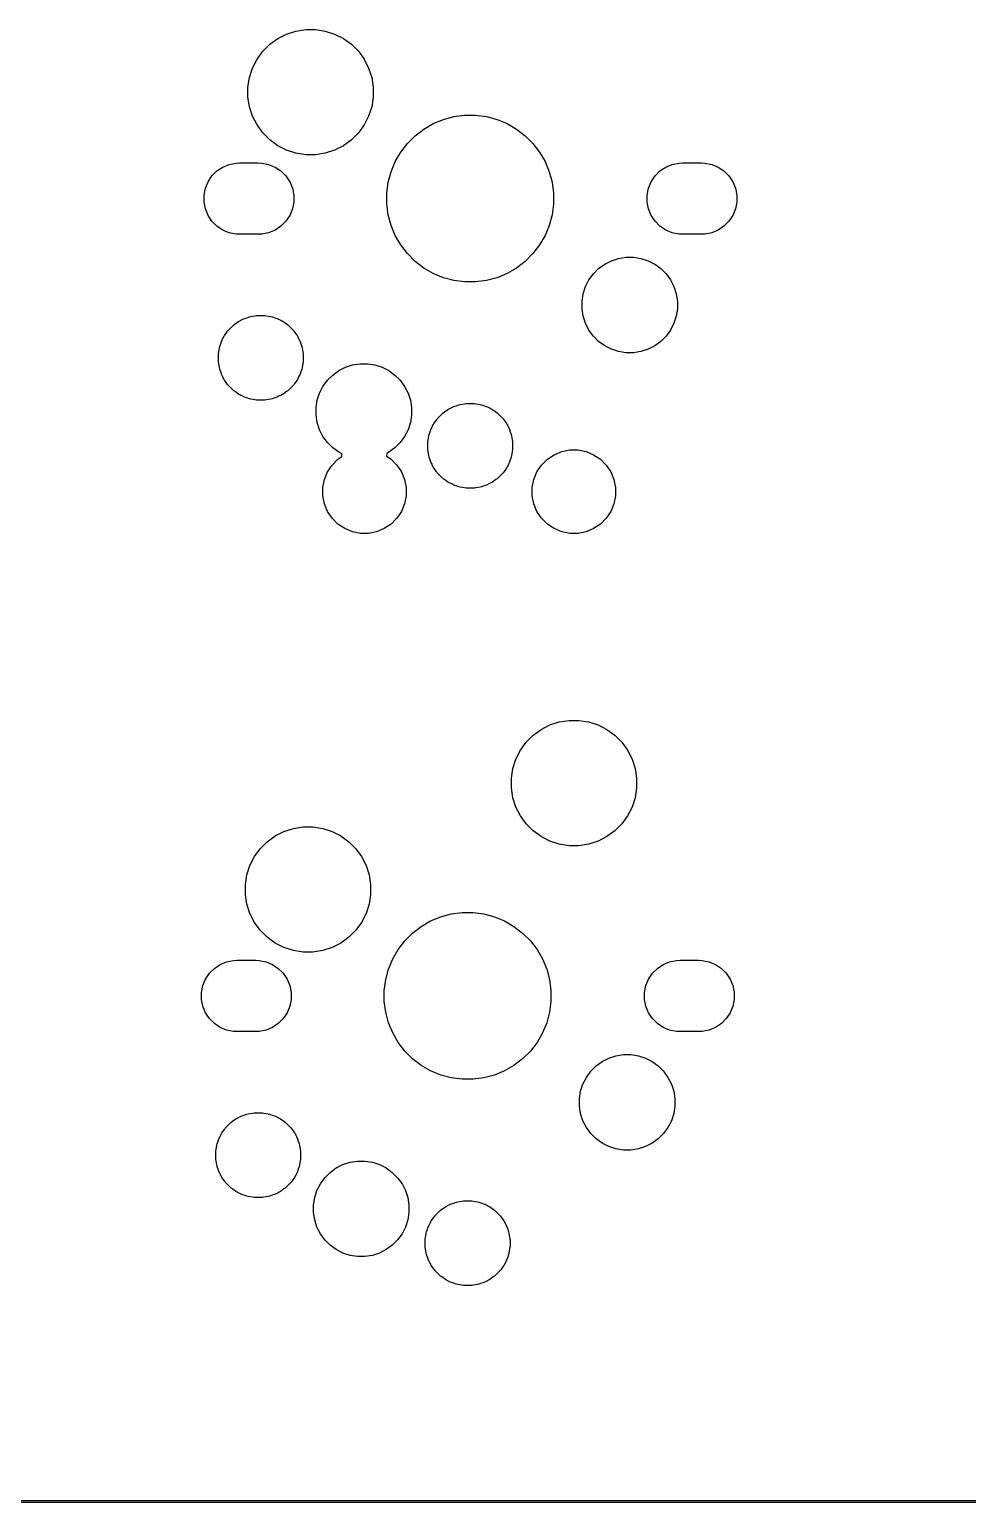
# Model space of a CAD drawing. Header units: millimetres. Extents: x 68 to 175, y -162 to -92.
# Drawn here: x 126.31 to 148.71, y -162.49 to -127.33 of the extents above; entities that cross this region are included whole.
import ezdxf

# ---------------------------------------------------------------- set-up
doc = ezdxf.new("R2010")
doc.units = ezdxf.units.MM
doc.layers.add('Edge.Cuts', color=254, linetype='CONTINUOUS', true_color=0xd0d2cd)

msp = doc.modelspace()

# ---------------------------------------------------------------- linework, layer by layer
at = {"layer": 'Edge.Cuts', "linetype": 'CONTINUOUS'}
for p, q in [((132.051728, -127.689391), (132.242152, -127.55104)), ((132.242152, -127.55104), (132.451875, -127.444181)), ((132.451875, -127.444181), (132.675732, -127.371445)), ((132.675732, -127.371445), (132.908211, -127.334624)), ((132.908211, -127.334624), (133.143589, -127.334624)), ((133.143589, -127.334624), (133.376068, -127.371445)), ((133.376068, -127.371445), (133.599925, -127.444181)), ((133.599925, -127.444181), (133.809648, -127.55104)), ((133.809648, -127.55104), (134.000072, -127.689391)), ((131.74694, -128.046252), (131.885291, -127.855828)), ((131.885291, -127.855828), (132.051728, -127.689391)), ((134.000072, -127.689391), (134.166509, -127.855828)), ((134.166509, -127.855828), (134.30486, -128.046252)), ((131.567345, -128.479832), (131.640081, -128.255975)), ((131.640081, -128.255975), (131.74694, -128.046252)), ((134.30486, -128.046252), (134.411719, -128.255975)), ((134.411719, -128.255975), (134.484455, -128.479832)), ((131.530524, -128.712311), (131.567345, -128.479832)), ((134.484455, -128.479832), (134.521276, -128.712311)), ((131.530524, -128.947689), (131.530524, -128.712311)), ((131.567345, -129.180168), (131.530524, -128.947689)), ((134.521276, -128.947689), (134.484455, -129.180168)), ((134.521276, -128.712311), (134.521276, -128.947689)), ((131.640081, -129.404025), (131.567345, -129.180168)), ((134.484455, -129.180168), (134.411719, -129.404025)), ((131.74694, -129.613748), (131.640081, -129.404025)), ((131.885291, -129.804172), (131.74694, -129.613748)), ((134.30486, -129.613748), (134.166509, -129.804172)), ((134.411719, -129.404025), (134.30486, -129.613748)), ((135.52123, -129.870907), (135.728149, -129.712133)), ((135.728149, -129.712133), (135.954021, -129.581725)), ((135.954021, -129.581725), (136.194982, -129.481916)), ((136.194982, -129.481916), (136.446909, -129.414412)), ((136.446909, -129.414412), (136.705493, -129.380369)), ((136.705493, -129.380369), (136.966307, -129.380369)), ((136.966307, -129.380369), (137.224891, -129.414412)), ((137.224891, -129.414412), (137.476818, -129.481916)), ((137.476818, -129.481916), (137.717779, -129.581725)), ((137.717779, -129.581725), (137.943651, -129.712133)), ((137.943651, -129.712133), (138.15057, -129.870907)), ((132.051728, -129.970609), (131.885291, -129.804172)), ((132.242152, -130.10896), (132.051728, -129.970609)), ((134.000072, -129.970609), (133.809648, -130.10896)), ((134.166509, -129.804172), (134.000072, -129.970609)), ((135.178033, -130.262249), (135.336807, -130.05533)), ((135.336807, -130.05533), (135.52123, -129.870907)), ((138.15057, -129.870907), (138.334993, -130.05533)), ((138.334993, -130.05533), (138.493767, -130.262249)), ((132.451875, -130.215819), (132.242152, -130.10896)), ((132.675732, -130.288555), (132.451875, -130.215819)), ((132.908211, -130.325376), (132.675732, -130.288555)), ((133.143589, -130.325376), (132.908211, -130.325376)), ((133.376068, -130.288555), (133.143589, -130.325376)), ((133.599925, -130.215819), (133.376068, -130.288555)), ((133.809648, -130.10896), (133.599925, -130.215819)), ((135.047625, -130.488121), (135.178033, -130.262249)), ((138.493767, -130.262249), (138.624175, -130.488121)), ((130.670845, -130.830195), (130.788795, -130.712245)), ((130.788795, -130.712245), (130.927489, -130.619573)), ((130.927489, -130.619573), (131.081597, -130.555739)), ((131.081597, -130.555739), (131.245197, -130.523197)), ((131.245197, -130.523197), (131.3286, -130.5191)), ((131.3286, -130.5191), (131.7768, -130.5191)), ((131.7768, -130.5191), (131.860203, -130.523197)), ((131.860203, -130.523197), (132.023803, -130.555739)), ((132.023803, -130.555739), (132.177911, -130.619573)), ((132.177911, -130.619573), (132.316605, -130.712245)), ((132.316605, -130.712245), (132.434555, -130.830195)), ((134.880312, -130.981009), (134.947816, -130.729082)), ((134.947816, -130.729082), (135.047625, -130.488121)), ((138.624175, -130.488121), (138.723984, -130.729082)), ((138.723984, -130.729082), (138.791488, -130.981009)), ((141.249945, -130.830195), (141.367895, -130.712245)), ((141.367895, -130.712245), (141.506589, -130.619573)), ((141.506589, -130.619573), (141.660697, -130.555739)), ((141.660697, -130.555739), (141.824297, -130.523197)), ((141.824297, -130.523197), (141.9077, -130.5191)), ((141.9077, -130.5191), (142.3559, -130.5191)), ((142.3559, -130.5191), (142.439303, -130.523197)), ((142.439303, -130.523197), (142.602903, -130.555739)), ((142.602903, -130.555739), (142.757011, -130.619573)), ((142.757011, -130.619573), (142.895705, -130.712245)), ((142.895705, -130.712245), (143.013655, -130.830195)), ((130.481797, -131.286597), (130.514339, -131.122997)), ((130.514339, -131.122997), (130.578173, -130.968889)), ((130.578173, -130.968889), (130.670845, -130.830195)), ((132.434555, -130.830195), (132.527227, -130.968889)), ((132.527227, -130.968889), (132.591061, -131.122997)), ((132.591061, -131.122997), (132.623603, -131.286597)), ((134.846269, -131.239593), (134.880312, -130.981009)), ((138.791488, -130.981009), (138.825531, -131.239593)), ((141.060897, -131.286597), (141.093439, -131.122997)), ((141.093439, -131.122997), (141.157273, -130.968889)), ((141.157273, -130.968889), (141.249945, -130.830195)), ((143.013655, -130.830195), (143.106327, -130.968889)), ((143.106327, -130.968889), (143.170161, -131.122997)), ((143.170161, -131.122997), (143.202703, -131.286597)), ((130.481797, -131.453403), (130.481797, -131.286597)), ((130.514339, -131.617003), (130.481797, -131.453403)), ((132.623603, -131.453403), (132.591061, -131.617003)), ((132.623603, -131.286597), (132.623603, -131.453403)), ((134.846269, -131.500407), (134.846269, -131.239593)), ((138.825531, -131.239593), (138.825531, -131.500407)), ((141.060897, -131.453403), (141.060897, -131.286597)), ((141.093439, -131.617003), (141.060897, -131.453403)), ((143.202703, -131.453403), (143.170161, -131.617003)), ((143.202703, -131.286597), (143.202703, -131.453403)), ((130.578173, -131.771111), (130.514339, -131.617003)), ((130.670845, -131.909805), (130.578173, -131.771111)), ((132.527227, -131.771111), (132.434555, -131.909805)), ((132.591061, -131.617003), (132.527227, -131.771111)), ((134.880312, -131.758991), (134.846269, -131.500407)), ((134.947816, -132.010918), (134.880312, -131.758991)), ((138.791488, -131.758991), (138.723984, -132.010918)), ((138.825531, -131.500407), (138.791488, -131.758991)), ((141.157273, -131.771111), (141.093439, -131.617003)), ((141.249945, -131.909805), (141.157273, -131.771111)), ((143.106327, -131.771111), (143.013655, -131.909805)), ((143.170161, -131.617003), (143.106327, -131.771111)), ((130.788795, -132.027755), (130.670845, -131.909805)), ((130.927489, -132.120427), (130.788795, -132.027755)), ((131.081597, -132.184261), (130.927489, -132.120427)), ((132.177911, -132.120427), (132.023803, -132.184261)), ((132.316605, -132.027755), (132.177911, -132.120427)), ((132.434555, -131.909805), (132.316605, -132.027755)), ((135.047625, -132.251879), (134.947816, -132.010918)), ((138.723984, -132.010918), (138.624175, -132.251879)), ((141.367895, -132.027755), (141.249945, -131.909805)), ((141.506589, -132.120427), (141.367895, -132.027755)), ((141.660697, -132.184261), (141.506589, -132.120427)), ((142.757011, -132.120427), (142.602903, -132.184261)), ((142.895705, -132.027755), (142.757011, -132.120427)), ((143.013655, -131.909805), (142.895705, -132.027755)), ((131.245197, -132.216803), (131.081597, -132.184261)), ((131.3286, -132.2209), (131.245197, -132.216803)), ((131.330078, -132.2209), (131.3286, -132.2209)), ((131.775322, -132.2209), (131.330078, -132.2209)), ((131.7768, -132.2209), (131.775322, -132.2209)), ((131.860203, -132.216803), (131.7768, -132.2209)), ((132.023803, -132.184261), (131.860203, -132.216803)), ((135.178033, -132.477751), (135.047625, -132.251879)), ((135.336807, -132.68467), (135.178033, -132.477751)), ((138.493767, -132.477751), (138.334993, -132.68467)), ((138.624175, -132.251879), (138.493767, -132.477751)), ((141.824297, -132.216803), (141.660697, -132.184261)), ((141.9077, -132.2209), (141.824297, -132.216803)), ((141.909178, -132.2209), (141.9077, -132.2209)), ((142.354422, -132.2209), (141.909178, -132.2209)), ((142.3559, -132.2209), (142.354422, -132.2209)), ((142.439303, -132.216803), (142.3559, -132.2209)), ((142.602903, -132.184261), (142.439303, -132.216803)), ((135.52123, -132.869093), (135.336807, -132.68467)), ((135.728149, -133.027867), (135.52123, -132.869093)), ((138.15057, -132.869093), (137.943651, -133.027867)), ((138.334993, -132.68467), (138.15057, -132.869093)), ((140.048684, -132.935432), (140.208493, -132.854006)), ((140.208493, -132.854006), (140.379072, -132.798581)), ((140.379072, -132.798581), (140.556221, -132.770523)), ((140.556221, -132.770523), (140.735579, -132.770523)), ((140.735579, -132.770523), (140.912728, -132.798581)), ((140.912728, -132.798581), (141.083307, -132.854006)), ((141.083307, -132.854006), (141.243116, -132.935432)), ((135.954021, -133.158275), (135.728149, -133.027867)), ((136.194982, -133.258084), (135.954021, -133.158275)), ((137.717779, -133.158275), (137.476818, -133.258084)), ((137.943651, -133.027867), (137.717779, -133.158275)), ((139.671332, -133.312784), (139.776756, -133.167681)), ((139.776756, -133.167681), (139.903581, -133.040856)), ((139.903581, -133.040856), (140.048684, -132.935432)), ((141.243116, -132.935432), (141.388219, -133.040856)), ((141.388219, -133.040856), (141.515044, -133.167681)), ((141.515044, -133.167681), (141.620468, -133.312784)), ((136.446909, -133.325588), (136.194982, -133.258084)), ((136.705493, -133.359631), (136.446909, -133.325588)), ((136.966307, -133.359631), (136.705493, -133.359631)), ((137.224891, -133.325588), (136.966307, -133.359631)), ((137.476818, -133.258084), (137.224891, -133.325588)), ((139.534481, -133.643172), (139.589906, -133.472593)), ((139.589906, -133.472593), (139.671332, -133.312784)), ((141.620468, -133.312784), (141.701894, -133.472593)), ((141.701894, -133.472593), (141.757319, -133.643172)), ((139.506423, -133.820321), (139.534481, -133.643172)), ((139.506423, -133.999679), (139.506423, -133.820321)), ((141.757319, -133.643172), (141.785377, -133.820321)), ((141.785377, -133.820321), (141.785377, -133.999679)), ((131.305136, -134.303877), (131.334881, -134.288721)), ((131.334881, -134.288721), (131.356961, -134.273968)), ((131.356961, -134.273968), (131.393714, -134.258744)), ((131.393714, -134.258744), (131.447169, -134.231508)), ((131.447169, -134.231508), (131.504229, -134.212967)), ((131.504229, -134.212967), (131.540971, -134.197749)), ((131.540971, -134.197749), (131.567006, -134.19257)), ((131.567006, -134.19257), (131.598762, -134.182252)), ((131.598762, -134.182252), (131.69748, -134.166616)), ((131.69748, -134.166616), (131.736315, -134.158892)), ((131.736315, -134.158892), (131.746254, -134.158892)), ((131.746254, -134.158892), (131.756198, -134.157317)), ((131.756198, -134.157317), (131.915602, -134.157317)), ((131.915602, -134.157317), (131.925546, -134.158892)), ((131.925546, -134.158892), (131.935485, -134.158892)), ((131.935485, -134.158892), (131.97432, -134.166617)), ((131.97432, -134.166617), (132.073037, -134.182252)), ((132.073037, -134.182252), (132.104791, -134.192569)), ((132.104791, -134.192569), (132.130829, -134.197749)), ((132.130829, -134.197749), (132.167574, -134.212969)), ((132.167574, -134.212969), (132.22463, -134.231508)), ((132.22463, -134.231508), (132.27808, -134.258742)), ((132.27808, -134.258742), (132.314839, -134.273968)), ((132.314839, -134.273968), (132.336922, -134.288723)), ((132.336922, -134.288723), (132.366663, -134.303877)), ((139.534481, -134.176828), (139.506423, -133.999679)), ((139.589906, -134.347407), (139.534481, -134.176828)), ((141.757319, -134.176828), (141.701894, -134.347407)), ((141.785377, -133.999679), (141.757319, -134.176828)), ((130.954621, -134.668981), (130.969777, -134.639236)), ((130.969777, -134.639236), (131.028517, -134.558386)), ((131.028517, -134.558386), (131.050521, -134.525456)), ((131.050521, -134.525456), (131.05755, -134.518426)), ((131.05755, -134.518426), (131.063467, -134.510283)), ((131.063467, -134.510283), (131.176183, -134.397567)), ((131.176183, -134.397567), (131.184326, -134.39165)), ((131.184326, -134.39165), (131.191356, -134.384621)), ((131.191356, -134.384621), (131.224286, -134.362617)), ((131.224286, -134.362617), (131.305136, -134.303877)), ((132.366663, -134.303877), (132.4475, -134.362609)), ((132.4475, -134.362609), (132.480444, -134.384621)), ((132.480444, -134.384621), (132.487475, -134.391652)), ((132.487475, -134.391652), (132.495616, -134.397567)), ((132.495616, -134.397567), (132.608332, -134.510283)), ((132.608332, -134.510283), (132.614246, -134.518423)), ((132.614246, -134.518423), (132.621279, -134.525456)), ((132.621279, -134.525456), (132.643293, -134.558403)), ((132.643293, -134.558403), (132.702022, -134.639236)), ((132.702022, -134.639236), (132.717174, -134.668974)), ((139.671332, -134.507216), (139.589906, -134.347407)), ((139.776756, -134.652319), (139.671332, -134.507216)), ((141.620468, -134.507216), (141.515044, -134.652319)), ((141.701894, -134.347407), (141.620468, -134.507216)), ((130.832516, -135.03158), (130.848152, -134.932862)), ((130.848152, -134.932862), (130.85847, -134.901106)), ((130.85847, -134.901106), (130.863649, -134.875071)), ((130.863649, -134.875071), (130.878867, -134.838329)), ((130.878867, -134.838329), (130.897408, -134.781269)), ((130.897408, -134.781269), (130.924644, -134.727814)), ((130.924644, -134.727814), (130.939868, -134.691061)), ((130.939868, -134.691061), (130.954621, -134.668981)), ((132.717174, -134.668974), (132.731932, -134.691061)), ((132.731932, -134.691061), (132.747159, -134.727824)), ((132.747159, -134.727824), (132.774391, -134.781269)), ((132.774391, -134.781269), (132.792927, -134.838318)), ((132.792927, -134.838318), (132.808151, -134.875071)), ((132.808151, -134.875071), (132.813331, -134.901114)), ((132.813331, -134.901114), (132.823647, -134.932862)), ((132.823647, -134.932862), (132.839281, -135.031571)), ((139.903581, -134.779144), (139.776756, -134.652319)), ((140.048684, -134.884568), (139.903581, -134.779144)), ((140.208493, -134.965994), (140.048684, -134.884568)), ((140.379072, -135.021419), (140.208493, -134.965994)), ((141.083307, -134.965994), (140.912728, -135.021419)), ((141.243116, -134.884568), (141.083307, -134.965994)), ((141.388219, -134.779144), (141.243116, -134.884568)), ((141.515044, -134.652319), (141.388219, -134.779144)), ((130.823217, -135.090298), (130.824792, -135.080353)), ((130.823217, -135.249701), (130.823217, -135.090298)), ((130.824792, -135.259645), (130.823217, -135.249701)), ((130.824792, -135.070415), (130.832516, -135.03158)), ((130.824792, -135.080353), (130.824792, -135.070415)), ((130.824792, -135.269585), (130.824792, -135.259645)), ((130.832517, -135.308423), (130.824792, -135.269585)), ((130.848152, -135.407137), (130.832517, -135.308423)), ((132.83928, -135.308432), (132.823647, -135.407137)), ((132.847008, -135.269585), (132.83928, -135.308432)), ((132.839281, -135.031571), (132.847008, -135.070415)), ((132.847008, -135.070415), (132.847008, -135.080354)), ((132.847008, -135.080354), (132.848583, -135.090298)), ((132.848583, -135.249701), (132.847008, -135.259644)), ((132.847008, -135.259644), (132.847008, -135.269585)), ((132.848583, -135.090298), (132.848583, -135.249701)), ((133.858493, -135.394006), (134.029072, -135.338581)), ((134.029072, -135.338581), (134.206221, -135.310523)), ((134.206221, -135.310523), (134.385579, -135.310523)), ((134.385579, -135.310523), (134.562728, -135.338581)), ((134.562728, -135.338581), (134.733307, -135.394006)), ((140.556221, -135.049477), (140.379072, -135.021419)), ((140.735579, -135.049477), (140.556221, -135.049477)), ((140.912728, -135.021419), (140.735579, -135.049477)), ((130.858469, -135.438891), (130.848152, -135.407137)), ((130.863649, -135.464929), (130.858469, -135.438891)), ((130.878869, -135.501674), (130.863649, -135.464929)), ((130.897408, -135.55873), (130.878869, -135.501674)), ((130.924642, -135.61218), (130.897408, -135.55873)), ((130.939868, -135.648939), (130.924642, -135.61218)), ((130.954623, -135.671022), (130.939868, -135.648939)), ((130.969777, -135.700763), (130.954623, -135.671022)), ((132.717172, -135.671028), (132.702022, -135.700763)), ((132.731932, -135.648939), (132.717172, -135.671028)), ((132.747162, -135.612169), (132.731932, -135.648939)), ((132.774391, -135.55873), (132.747162, -135.612169)), ((132.792926, -135.501685), (132.774391, -135.55873)), ((132.808151, -135.464929), (132.792926, -135.501685)), ((132.813331, -135.438883), (132.808151, -135.464929)), ((132.823647, -135.407137), (132.813331, -135.438883)), ((133.426756, -135.707681), (133.553581, -135.580856)), ((133.553581, -135.580856), (133.698684, -135.475432)), ((133.698684, -135.475432), (133.858493, -135.394006)), ((134.733307, -135.394006), (134.893116, -135.475432)), ((134.893116, -135.475432), (135.038219, -135.580856)), ((135.038219, -135.580856), (135.165044, -135.707681)), ((131.028509, -135.7816), (130.969777, -135.700763)), ((131.050521, -135.814544), (131.028509, -135.7816)), ((131.057552, -135.821575), (131.050521, -135.814544)), ((131.063467, -135.829716), (131.057552, -135.821575)), ((131.176183, -135.942432), (131.063467, -135.829716)), ((131.184323, -135.948346), (131.176183, -135.942432)), ((131.191356, -135.955379), (131.184323, -135.948346)), ((131.224303, -135.977393), (131.191356, -135.955379)), ((131.305136, -136.036122), (131.224303, -135.977393)), ((131.334874, -136.051274), (131.305136, -136.036122)), ((132.366663, -136.036122), (132.336928, -136.051272)), ((132.447483, -135.977402), (132.366663, -136.036122)), ((132.480444, -135.955379), (132.447483, -135.977402)), ((132.487479, -135.948343), (132.480444, -135.955379)), ((132.495616, -135.942432), (132.487479, -135.948343)), ((132.608332, -135.829716), (132.495616, -135.942432)), ((132.614243, -135.821579), (132.608332, -135.829716)), ((132.621279, -135.814544), (132.614243, -135.821579)), ((132.643302, -135.781583), (132.621279, -135.814544)), ((132.702022, -135.700763), (132.643302, -135.781583)), ((133.184481, -136.183172), (133.239906, -136.012593)), ((133.239906, -136.012593), (133.321332, -135.852784)), ((133.321332, -135.852784), (133.426756, -135.707681)), ((135.165044, -135.707681), (135.270468, -135.852784)), ((135.270468, -135.852784), (135.351894, -136.012593)), ((135.351894, -136.012593), (135.407319, -136.183172)), ((131.356961, -136.066032), (131.334874, -136.051274)), ((131.393724, -136.081259), (131.356961, -136.066032)), ((131.447169, -136.108491), (131.393724, -136.081259)), ((131.504218, -136.127027), (131.447169, -136.108491)), ((131.540971, -136.142251), (131.504218, -136.127027)), ((131.567014, -136.147431), (131.540971, -136.142251)), ((131.598762, -136.157747), (131.567014, -136.147431)), ((131.697471, -136.173381), (131.598762, -136.157747)), ((131.736315, -136.181108), (131.697471, -136.173381)), ((131.746254, -136.181108), (131.736315, -136.181108)), ((131.756198, -136.182683), (131.746254, -136.181108)), ((131.915602, -136.182683), (131.756198, -136.182683)), ((131.925546, -136.181108), (131.915602, -136.182683)), ((131.935485, -136.181108), (131.925546, -136.181108)), ((131.974329, -136.173381), (131.935485, -136.181108)), ((132.073037, -136.157747), (131.974329, -136.173381)), ((132.104783, -136.147431), (132.073037, -136.157747)), ((132.130829, -136.142251), (132.104783, -136.147431)), ((132.167585, -136.127026), (132.130829, -136.142251)), ((132.22463, -136.108491), (132.167585, -136.127026)), ((132.278069, -136.081262), (132.22463, -136.108491)), ((132.314839, -136.066032), (132.278069, -136.081262)), ((132.336928, -136.051272), (132.314839, -136.066032)), ((133.156423, -136.360321), (133.184481, -136.183172)), ((133.156423, -136.539679), (133.156423, -136.360321)), ((135.407319, -136.183172), (135.435377, -136.360321)), ((135.435377, -136.360321), (135.435377, -136.539679)), ((136.305136, -136.403877), (136.334881, -136.388721)), ((136.334881, -136.388721), (136.356961, -136.373968)), ((136.356961, -136.373968), (136.393714, -136.358744)), ((136.393714, -136.358744), (136.447169, -136.331508)), ((136.447169, -136.331508), (136.504229, -136.312967)), ((136.504229, -136.312967), (136.540971, -136.297749)), ((136.540971, -136.297749), (136.567006, -136.29257)), ((136.567006, -136.29257), (136.598762, -136.282252)), ((136.598762, -136.282252), (136.69748, -136.266616)), ((136.69748, -136.266616), (136.736315, -136.258892)), ((136.736315, -136.258892), (136.746254, -136.258892)), ((136.746254, -136.258892), (136.756198, -136.257317)), ((136.756198, -136.257317), (136.915602, -136.257317)), ((136.915602, -136.257317), (136.925546, -136.258892)), ((136.925546, -136.258892), (136.935485, -136.258892)), ((136.935485, -136.258892), (136.97432, -136.266617)), ((136.97432, -136.266617), (137.073037, -136.282252)), ((137.073037, -136.282252), (137.104791, -136.292569)), ((137.104791, -136.292569), (137.130829, -136.297749)), ((137.130829, -136.297749), (137.167574, -136.312969)), ((137.167574, -136.312969), (137.22463, -136.331508)), ((137.22463, -136.331508), (137.27808, -136.358742)), ((137.27808, -136.358742), (137.314839, -136.373968)), ((137.314839, -136.373968), (137.336922, -136.388723)), ((137.336922, -136.388723), (137.366663, -136.403877)), ((133.184481, -136.716828), (133.156423, -136.539679)), ((133.239906, -136.887407), (133.184481, -136.716828)), ((135.407319, -136.716828), (135.351894, -136.887407)), ((135.435377, -136.539679), (135.407319, -136.716828)), ((135.954621, -136.768981), (135.969777, -136.739236)), ((135.969777, -136.739236), (136.028517, -136.658386)), ((136.028517, -136.658386), (136.050521, -136.625456)), ((136.050521, -136.625456), (136.05755, -136.618426)), ((136.05755, -136.618426), (136.063467, -136.610283)), ((136.063467, -136.610283), (136.176183, -136.497567)), ((136.176183, -136.497567), (136.184326, -136.49165)), ((136.184326, -136.49165), (136.191356, -136.484621)), ((136.191356, -136.484621), (136.224286, -136.462617)), ((136.224286, -136.462617), (136.305136, -136.403877)), ((137.366663, -136.403877), (137.4475, -136.462609)), ((137.4475, -136.462609), (137.480444, -136.484621)), ((137.480444, -136.484621), (137.487475, -136.491652)), ((137.487475, -136.491652), (137.495616, -136.497567)), ((137.495616, -136.497567), (137.608332, -136.610283)), ((137.608332, -136.610283), (137.614246, -136.618423)), ((137.614246, -136.618423), (137.621279, -136.625456)), ((137.621279, -136.625456), (137.643293, -136.658403)), ((137.643293, -136.658403), (137.702022, -136.739236)), ((137.702022, -136.739236), (137.717174, -136.768974)), ((133.321332, -137.047216), (133.239906, -136.887407)), ((133.426756, -137.192319), (133.321332, -137.047216)), ((135.270468, -137.047216), (135.165044, -137.192319)), ((135.351894, -136.887407), (135.270468, -137.047216)), ((135.832516, -137.13158), (135.848152, -137.032862)), ((135.848152, -137.032862), (135.85847, -137.001106)), ((135.85847, -137.001106), (135.863649, -136.975071)), ((135.863649, -136.975071), (135.878867, -136.938329)), ((135.878867, -136.938329), (135.897408, -136.881269)), ((135.897408, -136.881269), (135.924644, -136.827814)), ((135.924644, -136.827814), (135.939868, -136.791061)), ((135.939868, -136.791061), (135.954621, -136.768981)), ((137.717174, -136.768974), (137.731932, -136.791061)), ((137.731932, -136.791061), (137.747159, -136.827824)), ((137.747159, -136.827824), (137.774391, -136.881269)), ((137.774391, -136.881269), (137.792927, -136.938318)), ((137.792927, -136.938318), (137.808151, -136.975071)), ((137.808151, -136.975071), (137.813331, -137.001114)), ((137.813331, -137.001114), (137.823647, -137.032862)), ((137.823647, -137.032862), (137.839281, -137.131571)), ((133.553581, -137.319144), (133.426756, -137.192319)), ((133.698684, -137.424568), (133.553581, -137.319144)), ((133.768422, -137.460101), (133.698684, -137.424568)), ((134.842098, -137.450562), (134.838082, -137.518651)), ((134.893116, -137.424568), (134.842098, -137.450562)), ((135.038219, -137.319144), (134.893116, -137.424568)), ((135.165044, -137.192319), (135.038219, -137.319144)), ((135.823217, -137.190298), (135.824792, -137.180353)), ((135.823217, -137.349701), (135.823217, -137.190298)), ((135.824792, -137.359645), (135.823217, -137.349701)), ((135.824792, -137.170415), (135.832516, -137.13158)), ((135.824792, -137.180353), (135.824792, -137.170415)), ((135.824792, -137.369585), (135.824792, -137.359645)), ((135.832517, -137.408423), (135.824792, -137.369585)), ((135.848152, -137.507137), (135.832517, -137.408423)), ((137.83928, -137.408432), (137.823647, -137.507137)), ((137.847008, -137.369585), (137.83928, -137.408432)), ((137.839281, -137.131571), (137.847008, -137.170415)), ((137.847008, -137.170415), (137.847008, -137.180354)), ((137.847008, -137.180354), (137.848583, -137.190298)), ((137.848583, -137.349701), (137.847008, -137.359644)), ((137.847008, -137.359644), (137.847008, -137.369585)), ((137.848583, -137.190298), (137.848583, -137.349701)), ((138.841003, -137.482379), (139.022115, -137.40736)), ((139.022115, -137.40736), (139.214383, -137.369115)), ((139.214383, -137.369115), (139.410417, -137.369115)), ((139.410417, -137.369115), (139.602685, -137.40736)), ((139.602685, -137.40736), (139.783797, -137.482379)), ((133.430479, -137.892903), (133.53939, -137.729907)), ((133.53939, -137.729907), (133.678007, -137.59129)), ((133.678007, -137.59129), (133.772438, -137.528192)), ((133.772438, -137.528192), (133.768422, -137.460101)), ((134.838082, -137.518651), (134.946793, -137.59129)), ((134.946793, -137.59129), (135.08541, -137.729907)), ((135.08541, -137.729907), (135.194321, -137.892903)), ((135.858469, -137.538891), (135.848152, -137.507137)), ((135.863649, -137.564929), (135.858469, -137.538891)), ((135.878869, -137.601674), (135.863649, -137.564929)), ((135.897408, -137.65873), (135.878869, -137.601674)), ((135.924642, -137.71218), (135.897408, -137.65873)), ((135.939868, -137.748939), (135.924642, -137.71218)), ((135.954623, -137.771022), (135.939868, -137.748939)), ((135.969777, -137.800763), (135.954623, -137.771022)), ((136.028509, -137.8816), (135.969777, -137.800763)), ((137.702022, -137.800763), (137.643302, -137.881583)), ((137.717172, -137.771028), (137.702022, -137.800763)), ((137.731932, -137.748939), (137.717172, -137.771028)), ((137.747162, -137.712169), (137.731932, -137.748939)), ((137.774391, -137.65873), (137.747162, -137.712169)), ((137.792926, -137.601685), (137.774391, -137.65873)), ((137.808151, -137.564929), (137.792926, -137.601685)), ((137.813331, -137.538883), (137.808151, -137.564929)), ((137.823647, -137.507137), (137.813331, -137.538883)), ((138.430479, -137.892903), (138.53939, -137.729907)), ((138.53939, -137.729907), (138.678007, -137.59129)), ((138.678007, -137.59129), (138.841003, -137.482379)), ((139.783797, -137.482379), (139.946793, -137.59129)), ((139.946793, -137.59129), (140.08541, -137.729907)), ((140.08541, -137.729907), (140.194321, -137.892903)), ((133.317215, -138.266283), (133.35546, -138.074015)), ((133.35546, -138.074015), (133.430479, -137.892903)), ((135.194321, -137.892903), (135.26934, -138.074015)), ((135.26934, -138.074015), (135.307585, -138.266283)), ((136.050521, -137.914544), (136.028509, -137.8816)), ((136.057552, -137.921575), (136.050521, -137.914544)), ((136.063467, -137.929716), (136.057552, -137.921575)), ((136.176183, -138.042432), (136.063467, -137.929716)), ((136.184323, -138.048346), (136.176183, -138.042432)), ((136.191356, -138.055379), (136.184323, -138.048346)), ((136.224303, -138.077393), (136.191356, -138.055379)), ((136.305136, -138.136122), (136.224303, -138.077393)), ((136.334874, -138.151274), (136.305136, -138.136122)), ((136.356961, -138.166032), (136.334874, -138.151274)), ((137.336928, -138.151272), (137.314839, -138.166032)), ((137.366663, -138.136122), (137.336928, -138.151272)), ((137.447483, -138.077402), (137.366663, -138.136122)), ((137.480444, -138.055379), (137.447483, -138.077402)), ((137.487479, -138.048343), (137.480444, -138.055379)), ((137.495616, -138.042432), (137.487479, -138.048343)), ((137.608332, -137.929716), (137.495616, -138.042432)), ((137.614243, -137.921579), (137.608332, -137.929716)), ((137.621279, -137.914544), (137.614243, -137.921579)), ((137.643302, -137.881583), (137.621279, -137.914544)), ((138.317215, -138.266283), (138.35546, -138.074015)), ((138.35546, -138.074015), (138.430479, -137.892903)), ((140.194321, -137.892903), (140.26934, -138.074015)), ((140.26934, -138.074015), (140.307585, -138.266283)), ((133.317215, -138.462317), (133.317215, -138.266283)), ((133.35546, -138.654585), (133.317215, -138.462317)), ((135.307585, -138.462317), (135.26934, -138.654585)), ((135.307585, -138.266283), (135.307585, -138.462317)), ((136.393724, -138.181259), (136.356961, -138.166032)), ((136.447169, -138.208491), (136.393724, -138.181259)), ((136.504218, -138.227027), (136.447169, -138.208491)), ((136.540971, -138.242251), (136.504218, -138.227027)), ((136.567014, -138.247431), (136.540971, -138.242251)), ((136.598762, -138.257747), (136.567014, -138.247431)), ((136.697471, -138.273381), (136.598762, -138.257747)), ((136.736315, -138.281108), (136.697471, -138.273381)), ((136.746254, -138.281108), (136.736315, -138.281108)), ((136.756198, -138.282683), (136.746254, -138.281108)), ((136.915602, -138.282683), (136.756198, -138.282683)), ((136.925546, -138.281108), (136.915602, -138.282683)), ((136.935485, -138.281108), (136.925546, -138.281108)), ((136.974329, -138.273381), (136.935485, -138.281108)), ((137.073037, -138.257747), (136.974329, -138.273381)), ((137.104783, -138.247431), (137.073037, -138.257747)), ((137.130829, -138.242251), (137.104783, -138.247431)), ((137.167585, -138.227026), (137.130829, -138.242251)), ((137.22463, -138.208491), (137.167585, -138.227026)), ((137.278069, -138.181262), (137.22463, -138.208491)), ((137.314839, -138.166032), (137.278069, -138.181262)), ((138.317215, -138.462317), (138.317215, -138.266283)), ((138.35546, -138.654585), (138.317215, -138.462317)), ((140.307585, -138.462317), (140.26934, -138.654585)), ((140.307585, -138.266283), (140.307585, -138.462317)), ((133.430479, -138.835697), (133.35546, -138.654585)), ((133.53939, -138.998693), (133.430479, -138.835697)), ((135.194321, -138.835697), (135.08541, -138.998693)), ((135.26934, -138.654585), (135.194321, -138.835697)), ((138.430479, -138.835697), (138.35546, -138.654585)), ((138.53939, -138.998693), (138.430479, -138.835697)), ((140.194321, -138.835697), (140.08541, -138.998693)), ((140.26934, -138.654585), (140.194321, -138.835697)), ((133.678007, -139.13731), (133.53939, -138.998693)), ((133.841003, -139.246221), (133.678007, -139.13731)), ((134.946793, -139.13731), (134.783797, -139.246221)), ((135.08541, -138.998693), (134.946793, -139.13731)), ((138.678007, -139.13731), (138.53939, -138.998693)), ((138.841003, -139.246221), (138.678007, -139.13731)), ((139.946793, -139.13731), (139.783797, -139.246221)), ((140.08541, -138.998693), (139.946793, -139.13731)), ((134.022115, -139.32124), (133.841003, -139.246221)), ((134.214383, -139.359485), (134.022115, -139.32124)), ((134.410417, -139.359485), (134.214383, -139.359485)), ((134.602685, -139.32124), (134.410417, -139.359485)), ((134.783797, -139.246221), (134.602685, -139.32124)), ((139.022115, -139.32124), (138.841003, -139.246221)), ((139.214383, -139.359485), (139.022115, -139.32124)), ((139.410417, -139.359485), (139.214383, -139.359485)), ((139.602685, -139.32124), (139.410417, -139.359485)), ((139.783797, -139.246221), (139.602685, -139.32124)), ((138.339928, -144.178391), (138.530352, -144.04004)), ((138.530352, -144.04004), (138.740075, -143.933181)), ((138.740075, -143.933181), (138.963932, -143.860445)), ((138.963932, -143.860445), (139.196411, -143.823624)), ((139.196411, -143.823624), (139.431789, -143.823624)), ((139.431789, -143.823624), (139.664268, -143.860445)), ((139.664268, -143.860445), (139.888125, -143.933181)), ((139.888125, -143.933181), (140.097848, -144.04004)), ((140.097848, -144.04004), (140.288272, -144.178391)), ((138.03514, -144.535252), (138.173491, -144.344828)), ((138.173491, -144.344828), (138.339928, -144.178391)), ((140.288272, -144.178391), (140.454709, -144.344828)), ((140.454709, -144.344828), (140.59306, -144.535252)), ((137.855545, -144.968832), (137.928281, -144.744975)), ((137.928281, -144.744975), (138.03514, -144.535252)), ((140.59306, -144.535252), (140.699919, -144.744975)), ((140.699919, -144.744975), (140.772655, -144.968832)), ((137.818724, -145.201311), (137.855545, -144.968832)), ((140.772655, -144.968832), (140.809476, -145.201311)), ((137.818724, -145.436689), (137.818724, -145.201311)), ((137.855545, -145.669168), (137.818724, -145.436689)), ((140.809476, -145.436689), (140.772655, -145.669168)), ((140.809476, -145.201311), (140.809476, -145.436689)), ((137.928281, -145.893025), (137.855545, -145.669168)), ((140.772655, -145.669168), (140.699919, -145.893025)), ((138.03514, -146.102748), (137.928281, -145.893025)), ((138.173491, -146.293172), (138.03514, -146.102748)), ((140.59306, -146.102748), (140.454709, -146.293172)), ((140.699919, -145.893025), (140.59306, -146.102748)), ((131.989928, -146.718391), (132.180352, -146.58004)), ((132.180352, -146.58004), (132.390075, -146.473181)), ((132.390075, -146.473181), (132.613932, -146.400445)), ((132.613932, -146.400445), (132.846411, -146.363624)), ((132.846411, -146.363624), (133.081789, -146.363624)), ((133.081789, -146.363624), (133.314268, -146.400445)), ((133.314268, -146.400445), (133.538125, -146.473181)), ((133.538125, -146.473181), (133.747848, -146.58004)), ((133.747848, -146.58004), (133.938272, -146.718391)), ((138.339928, -146.459609), (138.173491, -146.293172)), ((138.530352, -146.59796), (138.339928, -146.459609)), ((140.288272, -146.459609), (140.097848, -146.59796)), ((140.454709, -146.293172), (140.288272, -146.459609)), ((131.68514, -147.075252), (131.823491, -146.884828)), ((131.823491, -146.884828), (131.989928, -146.718391)), ((133.938272, -146.718391), (134.104709, -146.884828)), ((134.104709, -146.884828), (134.24306, -147.075252)), ((138.740075, -146.704819), (138.530352, -146.59796)), ((138.963932, -146.777555), (138.740075, -146.704819)), ((139.196411, -146.814376), (138.963932, -146.777555)), ((139.431789, -146.814376), (139.196411, -146.814376)), ((139.664268, -146.777555), (139.431789, -146.814376)), ((139.888125, -146.704819), (139.664268, -146.777555)), ((140.097848, -146.59796), (139.888125, -146.704819)), ((131.505545, -147.508832), (131.578281, -147.284975)), ((131.578281, -147.284975), (131.68514, -147.075252)), ((134.24306, -147.075252), (134.349919, -147.284975)), ((134.349919, -147.284975), (134.422655, -147.508832)), ((131.468724, -147.741311), (131.505545, -147.508832)), ((134.422655, -147.508832), (134.459476, -147.741311)), ((131.468724, -147.976689), (131.468724, -147.741311)), ((131.505545, -148.209168), (131.468724, -147.976689)), ((134.459476, -147.976689), (134.422655, -148.209168)), ((134.459476, -147.741311), (134.459476, -147.976689)), ((131.578281, -148.433025), (131.505545, -148.209168)), ((134.422655, -148.209168), (134.349919, -148.433025)), ((131.68514, -148.642748), (131.578281, -148.433025)), ((131.823491, -148.833172), (131.68514, -148.642748)), ((134.24306, -148.642748), (134.104709, -148.833172)), ((134.349919, -148.433025), (134.24306, -148.642748)), ((135.666349, -148.741133), (135.892221, -148.610725)), ((135.892221, -148.610725), (136.133182, -148.510916)), ((136.133182, -148.510916), (136.385109, -148.443412)), ((136.385109, -148.443412), (136.643693, -148.409369)), ((136.643693, -148.409369), (136.904507, -148.409369)), ((136.904507, -148.409369), (137.163091, -148.443412)), ((137.163091, -148.443412), (137.415018, -148.510916)), ((137.415018, -148.510916), (137.655979, -148.610725)), ((137.655979, -148.610725), (137.881851, -148.741133)), ((131.989928, -148.999609), (131.823491, -148.833172)), ((132.180352, -149.13796), (131.989928, -148.999609)), ((133.938272, -148.999609), (133.747848, -149.13796)), ((134.104709, -148.833172), (133.938272, -148.999609)), ((135.275007, -149.08433), (135.45943, -148.899907)), ((135.45943, -148.899907), (135.666349, -148.741133)), ((137.881851, -148.741133), (138.08877, -148.899907)), ((138.08877, -148.899907), (138.273193, -149.08433)), ((132.390075, -149.244819), (132.180352, -149.13796)), ((132.613932, -149.317555), (132.390075, -149.244819)), ((132.846411, -149.354376), (132.613932, -149.317555)), ((133.081789, -149.354376), (132.846411, -149.354376)), ((133.314268, -149.317555), (133.081789, -149.354376)), ((133.538125, -149.244819), (133.314268, -149.317555)), ((133.747848, -149.13796), (133.538125, -149.244819)), ((134.985825, -149.517121), (135.116233, -149.291249)), ((135.116233, -149.291249), (135.275007, -149.08433)), ((138.273193, -149.08433), (138.431967, -149.291249)), ((138.431967, -149.291249), (138.562375, -149.517121)), ((130.609045, -149.859195), (130.726995, -149.741245)), ((130.726995, -149.741245), (130.865689, -149.648573)), ((130.865689, -149.648573), (131.019797, -149.584739)), ((131.019797, -149.584739), (131.183397, -149.552197)), ((131.183397, -149.552197), (131.2668, -149.5481)), ((131.2668, -149.5481), (131.715, -149.5481)), ((131.715, -149.5481), (131.798403, -149.552197)), ((131.798403, -149.552197), (131.962003, -149.584739)), ((131.962003, -149.584739), (132.116111, -149.648573)), ((132.116111, -149.648573), (132.254805, -149.741245)), ((132.254805, -149.741245), (132.372755, -149.859195)), ((134.886016, -149.758082), (134.985825, -149.517121)), ((138.562375, -149.517121), (138.662184, -149.758082)), ((141.188145, -149.859195), (141.306095, -149.741245)), ((141.306095, -149.741245), (141.444789, -149.648573)), ((141.444789, -149.648573), (141.598897, -149.584739)), ((141.598897, -149.584739), (141.762497, -149.552197)), ((141.762497, -149.552197), (141.8459, -149.5481)), ((141.8459, -149.5481), (142.2941, -149.5481)), ((142.2941, -149.5481), (142.377503, -149.552197)), ((142.377503, -149.552197), (142.541103, -149.584739)), ((142.541103, -149.584739), (142.695211, -149.648573)), ((142.695211, -149.648573), (142.833905, -149.741245)), ((142.833905, -149.741245), (142.951855, -149.859195)), ((130.452539, -150.151997), (130.516373, -149.997889)), ((130.516373, -149.997889), (130.609045, -149.859195)), ((132.372755, -149.859195), (132.465427, -149.997889)), ((132.465427, -149.997889), (132.529261, -150.151997)), ((134.784469, -150.268593), (134.818512, -150.010009)), ((134.818512, -150.010009), (134.886016, -149.758082)), ((138.662184, -149.758082), (138.729688, -150.010009)), ((138.729688, -150.010009), (138.763731, -150.268593)), ((141.031639, -150.151997), (141.095473, -149.997889)), ((141.095473, -149.997889), (141.188145, -149.859195)), ((142.951855, -149.859195), (143.044527, -149.997889)), ((143.044527, -149.997889), (143.108361, -150.151997)), ((130.419997, -150.315597), (130.452539, -150.151997)), ((130.419997, -150.482403), (130.419997, -150.315597)), ((132.529261, -150.151997), (132.561803, -150.315597)), ((132.561803, -150.315597), (132.561803, -150.482403)), ((134.784469, -150.529407), (134.784469, -150.268593)), ((138.763731, -150.268593), (138.763731, -150.529407)), ((140.999097, -150.315597), (141.031639, -150.151997)), ((140.999097, -150.482403), (140.999097, -150.315597)), ((143.108361, -150.151997), (143.140903, -150.315597)), ((143.140903, -150.315597), (143.140903, -150.482403)), ((130.452539, -150.646003), (130.419997, -150.482403)), ((130.516373, -150.800111), (130.452539, -150.646003)), ((130.609045, -150.938805), (130.516373, -150.800111)), ((132.465427, -150.800111), (132.372755, -150.938805)), ((132.529261, -150.646003), (132.465427, -150.800111)), ((132.561803, -150.482403), (132.529261, -150.646003)), ((134.818512, -150.787991), (134.784469, -150.529407)), ((134.886016, -151.039918), (134.818512, -150.787991)), ((138.729688, -150.787991), (138.662184, -151.039918)), ((138.763731, -150.529407), (138.729688, -150.787991)), ((141.031639, -150.646003), (140.999097, -150.482403)), ((141.095473, -150.800111), (141.031639, -150.646003)), ((141.188145, -150.938805), (141.095473, -150.800111)), ((143.044527, -150.800111), (142.951855, -150.938805)), ((143.108361, -150.646003), (143.044527, -150.800111)), ((143.140903, -150.482403), (143.108361, -150.646003)), ((130.726995, -151.056755), (130.609045, -150.938805)), ((130.865689, -151.149427), (130.726995, -151.056755)), ((131.019797, -151.213261), (130.865689, -151.149427)), ((132.116111, -151.149427), (131.962003, -151.213261)), ((132.254805, -151.056755), (132.116111, -151.149427)), ((132.372755, -150.938805), (132.254805, -151.056755)), ((134.985825, -151.280879), (134.886016, -151.039918)), ((138.662184, -151.039918), (138.562375, -151.280879)), ((141.306095, -151.056755), (141.188145, -150.938805)), ((141.444789, -151.149427), (141.306095, -151.056755)), ((141.598897, -151.213261), (141.444789, -151.149427)), ((142.695211, -151.149427), (142.541103, -151.213261)), ((142.833905, -151.056755), (142.695211, -151.149427)), ((142.951855, -150.938805), (142.833905, -151.056755)), ((131.183397, -151.245803), (131.019797, -151.213261)), ((131.2668, -151.2499), (131.183397, -151.245803)), ((131.268278, -151.2499), (131.2668, -151.2499)), ((131.713522, -151.2499), (131.268278, -151.2499)), ((131.715, -151.2499), (131.713522, -151.2499)), ((131.798403, -151.245803), (131.715, -151.2499)), ((131.962003, -151.213261), (131.798403, -151.245803)), ((135.116233, -151.506751), (134.985825, -151.280879)), ((135.275007, -151.71367), (135.116233, -151.506751)), ((138.431967, -151.506751), (138.273193, -151.71367)), ((138.562375, -151.280879), (138.431967, -151.506751)), ((141.762497, -151.245803), (141.598897, -151.213261)), ((141.8459, -151.2499), (141.762497, -151.245803)), ((141.847378, -151.2499), (141.8459, -151.2499)), ((142.292622, -151.2499), (141.847378, -151.2499)), ((142.2941, -151.2499), (142.292622, -151.2499)), ((142.377503, -151.245803), (142.2941, -151.2499)), ((142.541103, -151.213261), (142.377503, -151.245803)), ((135.45943, -151.898093), (135.275007, -151.71367)), ((138.273193, -151.71367), (138.08877, -151.898093)), ((140.146693, -151.883006), (140.317272, -151.827581)), ((140.317272, -151.827581), (140.494421, -151.799523)), ((140.494421, -151.799523), (140.673779, -151.799523)), ((140.673779, -151.799523), (140.850928, -151.827581)), ((140.850928, -151.827581), (141.021507, -151.883006)), ((135.666349, -152.056867), (135.45943, -151.898093)), ((135.892221, -152.187275), (135.666349, -152.056867)), ((136.133182, -152.287084), (135.892221, -152.187275)), ((137.655979, -152.187275), (137.415018, -152.287084)), ((137.881851, -152.056867), (137.655979, -152.187275)), ((138.08877, -151.898093), (137.881851, -152.056867)), ((139.609532, -152.341784), (139.714956, -152.196681)), ((139.714956, -152.196681), (139.841781, -152.069856)), ((139.841781, -152.069856), (139.986884, -151.964432)), ((139.986884, -151.964432), (140.146693, -151.883006)), ((141.021507, -151.883006), (141.181316, -151.964432)), ((141.181316, -151.964432), (141.326419, -152.069856)), ((141.326419, -152.069856), (141.453244, -152.196681)), ((141.453244, -152.196681), (141.558668, -152.341784)), ((136.385109, -152.354588), (136.133182, -152.287084)), ((136.643693, -152.388631), (136.385109, -152.354588)), ((136.904507, -152.388631), (136.643693, -152.388631)), ((137.163091, -152.354588), (136.904507, -152.388631)), ((137.415018, -152.287084), (137.163091, -152.354588)), ((139.472681, -152.672172), (139.528106, -152.501593)), ((139.528106, -152.501593), (139.609532, -152.341784)), ((141.558668, -152.341784), (141.640094, -152.501593)), ((141.640094, -152.501593), (141.695519, -152.672172)), ((139.444623, -152.849321), (139.472681, -152.672172)), ((139.444623, -153.028679), (139.444623, -152.849321)), ((141.695519, -152.672172), (141.723577, -152.849321)), ((141.723577, -152.849321), (141.723577, -153.028679)), ((131.331914, -153.287744), (131.385369, -153.260508)), ((131.385369, -153.260508), (131.442429, -153.241967)), ((131.442429, -153.241967), (131.479171, -153.226749)), ((131.479171, -153.226749), (131.505206, -153.22157)), ((131.505206, -153.22157), (131.536962, -153.211252)), ((131.536962, -153.211252), (131.63568, -153.195616)), ((131.63568, -153.195616), (131.674515, -153.187892)), ((131.674515, -153.187892), (131.684454, -153.187892)), ((131.684454, -153.187892), (131.694398, -153.186317)), ((131.694398, -153.186317), (131.853802, -153.186317)), ((131.853802, -153.186317), (131.863746, -153.187892)), ((131.863746, -153.187892), (131.873685, -153.187892)), ((131.873685, -153.187892), (131.91252, -153.195617)), ((131.91252, -153.195617), (132.011237, -153.211252)), ((132.011237, -153.211252), (132.042991, -153.221569)), ((132.042991, -153.221569), (132.069029, -153.226749)), ((132.069029, -153.226749), (132.105774, -153.241969)), ((132.105774, -153.241969), (132.16283, -153.260508)), ((132.16283, -153.260508), (132.21628, -153.287742)), ((139.472681, -153.205828), (139.444623, -153.028679)), ((139.528106, -153.376407), (139.472681, -153.205828)), ((141.695519, -153.205828), (141.640094, -153.376407)), ((141.723577, -153.028679), (141.695519, -153.205828)), ((130.907977, -153.668236), (130.966717, -153.587386)), ((130.966717, -153.587386), (130.988721, -153.554456)), ((130.988721, -153.554456), (130.99575, -153.547426)), ((130.99575, -153.547426), (131.001667, -153.539283)), ((131.001667, -153.539283), (131.114383, -153.426567)), ((131.114383, -153.426567), (131.122526, -153.42065)), ((131.122526, -153.42065), (131.129556, -153.413621)), ((131.129556, -153.413621), (131.162486, -153.391617)), ((131.162486, -153.391617), (131.243336, -153.332877)), ((131.243336, -153.332877), (131.273081, -153.317721)), ((131.273081, -153.317721), (131.295161, -153.302968)), ((131.295161, -153.302968), (131.331914, -153.287744)), ((132.21628, -153.287742), (132.253039, -153.302968)), ((132.253039, -153.302968), (132.275122, -153.317723)), ((132.275122, -153.317723), (132.304863, -153.332877)), ((132.304863, -153.332877), (132.3857, -153.391609)), ((132.3857, -153.391609), (132.418644, -153.413621)), ((132.418644, -153.413621), (132.425675, -153.420652)), ((132.425675, -153.420652), (132.433816, -153.426567)), ((132.433816, -153.426567), (132.546532, -153.539283)), ((132.546532, -153.539283), (132.552446, -153.547423)), ((132.552446, -153.547423), (132.559479, -153.554456)), ((132.559479, -153.554456), (132.581493, -153.587403)), ((132.581493, -153.587403), (132.640222, -153.668236)), ((139.609532, -153.536216), (139.528106, -153.376407)), ((139.714956, -153.681319), (139.609532, -153.536216)), ((141.558668, -153.536216), (141.453244, -153.681319)), ((141.640094, -153.376407), (141.558668, -153.536216)), ((130.770716, -154.06058), (130.786352, -153.961862)), ((130.786352, -153.961862), (130.79667, -153.930106)), ((130.79667, -153.930106), (130.801849, -153.904071)), ((130.801849, -153.904071), (130.817067, -153.867329)), ((130.817067, -153.867329), (130.835608, -153.810269)), ((130.835608, -153.810269), (130.862844, -153.756814)), ((130.862844, -153.756814), (130.878068, -153.720061)), ((130.878068, -153.720061), (130.892821, -153.697981)), ((130.892821, -153.697981), (130.907977, -153.668236)), ((132.640222, -153.668236), (132.655374, -153.697974)), ((132.655374, -153.697974), (132.670132, -153.720061)), ((132.670132, -153.720061), (132.685359, -153.756824)), ((132.685359, -153.756824), (132.712591, -153.810269)), ((132.712591, -153.810269), (132.731127, -153.867318)), ((132.731127, -153.867318), (132.746351, -153.904071)), ((132.746351, -153.904071), (132.751531, -153.930114)), ((132.751531, -153.930114), (132.761847, -153.961862)), ((132.761847, -153.961862), (132.777481, -154.060571)), ((139.841781, -153.808144), (139.714956, -153.681319)), ((139.986884, -153.913568), (139.841781, -153.808144)), ((140.146693, -153.994994), (139.986884, -153.913568)), ((141.181316, -153.913568), (141.021507, -153.994994)), ((141.326419, -153.808144), (141.181316, -153.913568)), ((141.453244, -153.681319), (141.326419, -153.808144)), ((130.761417, -154.119298), (130.762992, -154.109353)), ((130.761417, -154.278701), (130.761417, -154.119298)), ((130.762992, -154.288645), (130.761417, -154.278701)), ((130.762992, -154.099415), (130.770716, -154.06058)), ((130.762992, -154.109353), (130.762992, -154.099415)), ((130.762992, -154.298585), (130.762992, -154.288645)), ((130.770717, -154.337423), (130.762992, -154.298585)), ((132.785208, -154.298585), (132.77748, -154.337432)), ((132.777481, -154.060571), (132.785208, -154.099415)), ((132.785208, -154.099415), (132.785208, -154.109354)), ((132.785208, -154.109354), (132.786783, -154.119298)), ((132.786783, -154.278701), (132.785208, -154.288644)), ((132.785208, -154.288644), (132.785208, -154.298585)), ((132.786783, -154.119298), (132.786783, -154.278701)), ((140.317272, -154.050419), (140.146693, -153.994994)), ((140.494421, -154.078477), (140.317272, -154.050419)), ((140.673779, -154.078477), (140.494421, -154.078477)), ((140.850928, -154.050419), (140.673779, -154.078477)), ((141.021507, -153.994994), (140.850928, -154.050419)), ((130.786352, -154.436137), (130.770717, -154.337423)), ((130.796669, -154.467891), (130.786352, -154.436137)), ((130.801849, -154.493929), (130.796669, -154.467891)), ((130.817069, -154.530674), (130.801849, -154.493929)), ((130.835608, -154.58773), (130.817069, -154.530674)), ((130.862842, -154.64118), (130.835608, -154.58773)), ((130.878068, -154.677939), (130.862842, -154.64118)), ((130.892823, -154.700022), (130.878068, -154.677939)), ((132.670132, -154.677939), (132.655372, -154.700028)), ((132.685362, -154.641169), (132.670132, -154.677939)), ((132.712591, -154.58773), (132.685362, -154.641169)), ((132.731126, -154.530685), (132.712591, -154.58773)), ((132.746351, -154.493929), (132.731126, -154.530685)), ((132.751531, -154.467883), (132.746351, -154.493929)), ((132.761847, -154.436137), (132.751531, -154.467883)), ((132.77748, -154.337432), (132.761847, -154.436137)), ((133.364956, -154.736681), (133.491781, -154.609856)), ((133.491781, -154.609856), (133.636884, -154.504432)), ((133.636884, -154.504432), (133.796693, -154.423006)), ((133.796693, -154.423006), (133.967272, -154.367581)), ((133.967272, -154.367581), (134.144421, -154.339523)), ((134.144421, -154.339523), (134.323779, -154.339523)), ((134.323779, -154.339523), (134.500928, -154.367581)), ((134.500928, -154.367581), (134.671507, -154.423006)), ((134.671507, -154.423006), (134.831316, -154.504432)), ((134.831316, -154.504432), (134.976419, -154.609856)), ((134.976419, -154.609856), (135.103244, -154.736681)), ((130.907977, -154.729763), (130.892823, -154.700022)), ((130.966709, -154.8106), (130.907977, -154.729763)), ((130.988721, -154.843544), (130.966709, -154.8106)), ((130.995752, -154.850575), (130.988721, -154.843544)), ((131.001667, -154.858716), (130.995752, -154.850575)), ((131.114383, -154.971432), (131.001667, -154.858716)), ((131.122523, -154.977346), (131.114383, -154.971432)), ((131.129556, -154.984379), (131.122523, -154.977346)), ((131.162503, -155.006393), (131.129556, -154.984379)), ((131.243336, -155.065122), (131.162503, -155.006393)), ((132.385683, -155.006402), (132.304863, -155.065122)), ((132.418644, -154.984379), (132.385683, -155.006402)), ((132.425679, -154.977343), (132.418644, -154.984379)), ((132.433816, -154.971432), (132.425679, -154.977343)), ((132.546532, -154.858716), (132.433816, -154.971432)), ((132.552443, -154.850579), (132.546532, -154.858716)), ((132.559479, -154.843544), (132.552443, -154.850579)), ((132.581502, -154.810583), (132.559479, -154.843544)), ((132.640222, -154.729763), (132.581502, -154.810583)), ((132.655372, -154.700028), (132.640222, -154.729763)), ((133.178106, -155.041593), (133.259532, -154.881784)), ((133.259532, -154.881784), (133.364956, -154.736681)), ((135.103244, -154.736681), (135.208668, -154.881784)), ((135.208668, -154.881784), (135.290094, -155.041593)), ((131.273074, -155.080274), (131.243336, -155.065122)), ((131.295161, -155.095032), (131.273074, -155.080274)), ((131.331924, -155.110259), (131.295161, -155.095032)), ((131.385369, -155.137491), (131.331924, -155.110259)), ((131.442418, -155.156027), (131.385369, -155.137491)), ((131.479171, -155.171251), (131.442418, -155.156027)), ((131.505214, -155.176431), (131.479171, -155.171251)), ((131.536962, -155.186747), (131.505214, -155.176431)), ((131.635671, -155.202381), (131.536962, -155.186747)), ((131.674515, -155.210108), (131.635671, -155.202381)), ((131.684454, -155.210108), (131.674515, -155.210108)), ((131.694398, -155.211683), (131.684454, -155.210108)), ((131.853802, -155.211683), (131.694398, -155.211683)), ((131.863746, -155.210108), (131.853802, -155.211683)), ((131.873685, -155.210108), (131.863746, -155.210108)), ((131.912529, -155.202381), (131.873685, -155.210108)), ((132.011237, -155.186747), (131.912529, -155.202381)), ((132.042983, -155.176431), (132.011237, -155.186747)), ((132.069029, -155.171251), (132.042983, -155.176431)), ((132.105785, -155.156026), (132.069029, -155.171251)), ((132.16283, -155.137491), (132.105785, -155.156026)), ((132.216269, -155.110262), (132.16283, -155.137491)), ((132.253039, -155.095032), (132.216269, -155.110262)), ((132.275128, -155.080272), (132.253039, -155.095032)), ((132.304863, -155.065122), (132.275128, -155.080272)), ((133.094623, -155.389321), (133.122681, -155.212172)), ((133.122681, -155.212172), (133.178106, -155.041593)), ((135.290094, -155.041593), (135.345519, -155.212172)), ((135.345519, -155.212172), (135.373577, -155.389321)), ((136.331914, -155.387744), (136.385369, -155.360508)), ((136.385369, -155.360508), (136.442429, -155.341967)), ((136.442429, -155.341967), (136.479171, -155.326749)), ((136.479171, -155.326749), (136.505206, -155.32157)), ((136.505206, -155.32157), (136.536962, -155.311252)), ((136.536962, -155.311252), (136.63568, -155.295616)), ((136.63568, -155.295616), (136.674515, -155.287892)), ((136.674515, -155.287892), (136.684454, -155.287892)), ((136.684454, -155.287892), (136.694398, -155.286317)), ((136.694398, -155.286317), (136.853802, -155.286317)), ((136.853802, -155.286317), (136.863746, -155.287892)), ((136.863746, -155.287892), (136.873685, -155.287892)), ((136.873685, -155.287892), (136.91252, -155.295617)), ((136.91252, -155.295617), (137.011237, -155.311252)), ((137.011237, -155.311252), (137.042991, -155.321569)), ((137.042991, -155.321569), (137.069029, -155.326749)), ((137.069029, -155.326749), (137.105774, -155.341969)), ((137.105774, -155.341969), (137.16283, -155.360508)), ((137.16283, -155.360508), (137.21628, -155.387742)), ((133.094623, -155.568679), (133.094623, -155.389321)), ((133.122681, -155.745828), (133.094623, -155.568679)), ((135.373577, -155.568679), (135.345519, -155.745828)), ((135.373577, -155.389321), (135.373577, -155.568679)), ((135.907977, -155.768236), (135.966717, -155.687386)), ((135.966717, -155.687386), (135.988721, -155.654456)), ((135.988721, -155.654456), (135.99575, -155.647426)), ((135.99575, -155.647426), (136.001667, -155.639283)), ((136.001667, -155.639283), (136.114383, -155.526567)), ((136.114383, -155.526567), (136.122526, -155.52065)), ((136.122526, -155.52065), (136.129556, -155.513621)), ((136.129556, -155.513621), (136.162486, -155.491617)), ((136.162486, -155.491617), (136.243336, -155.432877)), ((136.243336, -155.432877), (136.273081, -155.417721)), ((136.273081, -155.417721), (136.295161, -155.402968)), ((136.295161, -155.402968), (136.331914, -155.387744)), ((137.21628, -155.387742), (137.253039, -155.402968)), ((137.253039, -155.402968), (137.275122, -155.417723)), ((137.275122, -155.417723), (137.304863, -155.432877)), ((137.304863, -155.432877), (137.3857, -155.491609)), ((137.3857, -155.491609), (137.418644, -155.513621)), ((137.418644, -155.513621), (137.425675, -155.520652)), ((137.425675, -155.520652), (137.433816, -155.526567)), ((137.433816, -155.526567), (137.546532, -155.639283)), ((137.546532, -155.639283), (137.552446, -155.647423)), ((137.552446, -155.647423), (137.559479, -155.654456)), ((137.559479, -155.654456), (137.581493, -155.687403)), ((137.581493, -155.687403), (137.640222, -155.768236)), ((133.178106, -155.916407), (133.122681, -155.745828)), ((133.259532, -156.076216), (133.178106, -155.916407)), ((133.364956, -156.221319), (133.259532, -156.076216)), ((135.208668, -156.076216), (135.103244, -156.221319)), ((135.290094, -155.916407), (135.208668, -156.076216)), ((135.345519, -155.745828), (135.290094, -155.916407)), ((135.770716, -156.16058), (135.786352, -156.061862)), ((135.786352, -156.061862), (135.79667, -156.030106)), ((135.79667, -156.030106), (135.801849, -156.004071)), ((135.801849, -156.004071), (135.817067, -155.967329)), ((135.817067, -155.967329), (135.835608, -155.910269)), ((135.835608, -155.910269), (135.862844, -155.856814)), ((135.862844, -155.856814), (135.878068, -155.820061)), ((135.878068, -155.820061), (135.892821, -155.797981)), ((135.892821, -155.797981), (135.907977, -155.768236)), ((137.640222, -155.768236), (137.655374, -155.797974)), ((137.655374, -155.797974), (137.670132, -155.820061)), ((137.670132, -155.820061), (137.685359, -155.856824)), ((137.685359, -155.856824), (137.712591, -155.910269)), ((137.712591, -155.910269), (137.731127, -155.967318)), ((137.731127, -155.967318), (137.746351, -156.004071)), ((137.746351, -156.004071), (137.751531, -156.030114)), ((137.751531, -156.030114), (137.761847, -156.061862)), ((137.761847, -156.061862), (137.777481, -156.160571)), ((133.491781, -156.348144), (133.364956, -156.221319)), ((133.636884, -156.453568), (133.491781, -156.348144)), ((134.976419, -156.348144), (134.831316, -156.453568)), ((135.103244, -156.221319), (134.976419, -156.348144)), ((135.761417, -156.219298), (135.762992, -156.209353)), ((135.761417, -156.378701), (135.761417, -156.219298)), ((135.762992, -156.388645), (135.761417, -156.378701)), ((135.762992, -156.199415), (135.770716, -156.16058)), ((135.762992, -156.209353), (135.762992, -156.199415)), ((135.762992, -156.398585), (135.762992, -156.388645)), ((135.770717, -156.437423), (135.762992, -156.398585)), ((137.785208, -156.398585), (137.77748, -156.437432)), ((137.777481, -156.160571), (137.785208, -156.199415)), ((137.785208, -156.199415), (137.785208, -156.209354)), ((137.785208, -156.209354), (137.786783, -156.219298)), ((137.786783, -156.378701), (137.785208, -156.388644)), ((137.785208, -156.388644), (137.785208, -156.398585)), ((137.786783, -156.219298), (137.786783, -156.378701)), ((133.796693, -156.534994), (133.636884, -156.453568)), ((133.967272, -156.590419), (133.796693, -156.534994)), ((134.144421, -156.618477), (133.967272, -156.590419)), ((134.323779, -156.618477), (134.144421, -156.618477)), ((134.500928, -156.590419), (134.323779, -156.618477)), ((134.671507, -156.534994), (134.500928, -156.590419)), ((134.831316, -156.453568), (134.671507, -156.534994)), ((135.786352, -156.536137), (135.770717, -156.437423)), ((135.796669, -156.567891), (135.786352, -156.536137)), ((135.801849, -156.593929), (135.796669, -156.567891)), ((135.817069, -156.630674), (135.801849, -156.593929)), ((135.835608, -156.68773), (135.817069, -156.630674)), ((135.862842, -156.74118), (135.835608, -156.68773)), ((135.878068, -156.777939), (135.862842, -156.74118)), ((135.892823, -156.800022), (135.878068, -156.777939)), ((137.670132, -156.777939), (137.655372, -156.800028)), ((137.685362, -156.741169), (137.670132, -156.777939)), ((137.712591, -156.68773), (137.685362, -156.741169)), ((137.731126, -156.630685), (137.712591, -156.68773)), ((137.746351, -156.593929), (137.731126, -156.630685)), ((137.751531, -156.567883), (137.746351, -156.593929)), ((137.761847, -156.536137), (137.751531, -156.567883)), ((137.77748, -156.437432), (137.761847, -156.536137)), ((135.907977, -156.829763), (135.892823, -156.800022)), ((135.966709, -156.9106), (135.907977, -156.829763)), ((135.988721, -156.943544), (135.966709, -156.9106)), ((135.995752, -156.950575), (135.988721, -156.943544)), ((136.001667, -156.958716), (135.995752, -156.950575)), ((136.114383, -157.071432), (136.001667, -156.958716)), ((136.122523, -157.077346), (136.114383, -157.071432)), ((136.129556, -157.084379), (136.122523, -157.077346)), ((136.162503, -157.106393), (136.129556, -157.084379)), ((136.243336, -157.165122), (136.162503, -157.106393)), ((137.385683, -157.106402), (137.304863, -157.165122)), ((137.418644, -157.084379), (137.385683, -157.106402)), ((137.425679, -157.077343), (137.418644, -157.084379)), ((137.433816, -157.071432), (137.425679, -157.077343)), ((137.546532, -156.958716), (137.433816, -157.071432)), ((137.552443, -156.950579), (137.546532, -156.958716)), ((137.559479, -156.943544), (137.552443, -156.950579)), ((137.581502, -156.910583), (137.559479, -156.943544)), ((137.640222, -156.829763), (137.581502, -156.910583)), ((137.655372, -156.800028), (137.640222, -156.829763)), ((136.273074, -157.180274), (136.243336, -157.165122)), ((136.295161, -157.195032), (136.273074, -157.180274)), ((136.331924, -157.210259), (136.295161, -157.195032)), ((136.385369, -157.237491), (136.331924, -157.210259)), ((136.442418, -157.256027), (136.385369, -157.237491)), ((136.479171, -157.271251), (136.442418, -157.256027)), ((136.505214, -157.276431), (136.479171, -157.271251)), ((136.536962, -157.286747), (136.505214, -157.276431)), ((136.635671, -157.302381), (136.536962, -157.286747)), ((136.674515, -157.310108), (136.635671, -157.302381)), ((136.684454, -157.310108), (136.674515, -157.310108)), ((136.694398, -157.311683), (136.684454, -157.310108)), ((136.853802, -157.311683), (136.694398, -157.311683)), ((136.863746, -157.310108), (136.853802, -157.311683)), ((136.873685, -157.310108), (136.863746, -157.310108)), ((136.912529, -157.302381), (136.873685, -157.310108)), ((137.011237, -157.286747), (136.912529, -157.302381)), ((137.042983, -157.276431), (137.011237, -157.286747)), ((137.069029, -157.271251), (137.042983, -157.276431)), ((137.105785, -157.256026), (137.069029, -157.271251)), ((137.16283, -157.237491), (137.105785, -157.256026)), ((137.216269, -157.210262), (137.16283, -157.237491)), ((137.253039, -157.195032), (137.216269, -157.210262)), ((137.275128, -157.180272), (137.253039, -157.195032)), ((137.304863, -157.165122), (137.275128, -157.180272)), ((161.6744, -162.489), (68.1814, -162.489)), ((68.206406, -162.439), (161.663767, -162.439))]:
    msp.add_line(p, q, dxfattribs=at)

doc.saveas('drawing.dxf')
